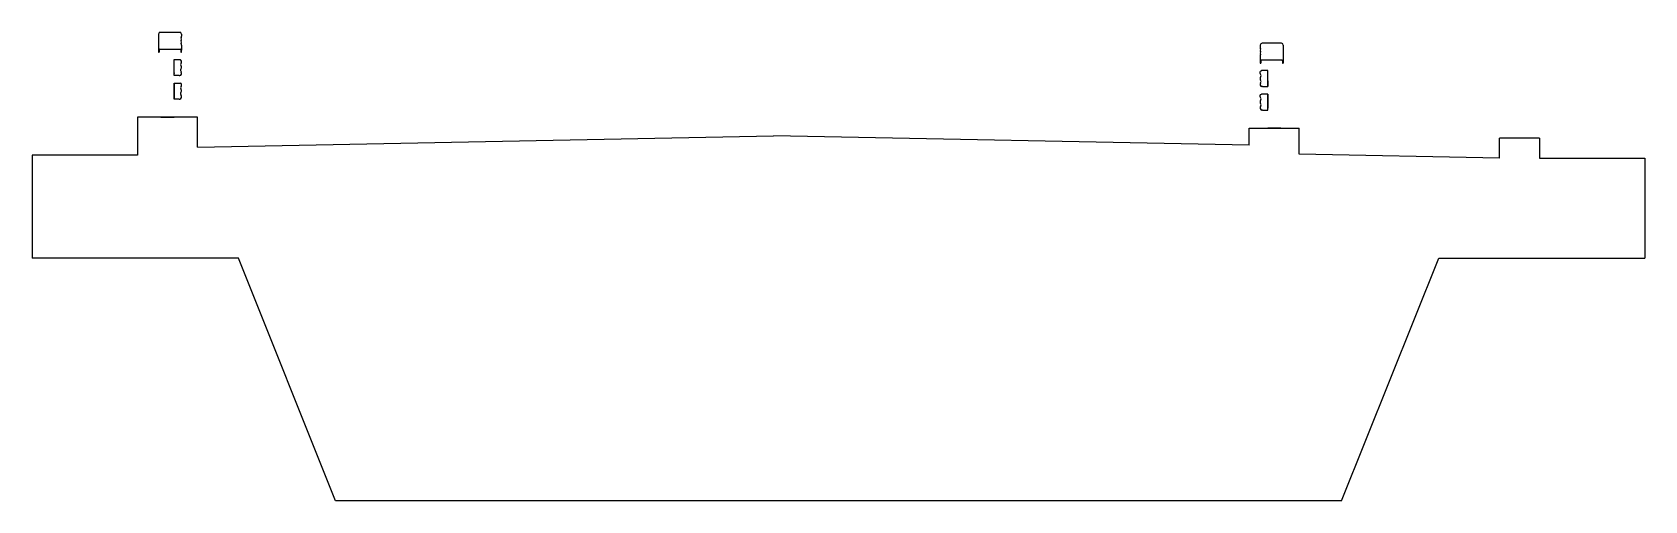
# Model space of a CAD drawing. Header units: millimetres. Extents: x 13408 to 29508, y 17088 to 21774.
import ezdxf

# ---------------------------------------------------------------- set-up
doc = ezdxf.new("R2010")
doc.units = ezdxf.units.MM
doc.layers.add('3', color=3, linetype='Continuous')
doc.layers.add('7', color=7, linetype='Continuous')

msp = doc.modelspace()

# ---------------------------------------------------------------- linework, layer by layer
for p, q in [((14823, 21340), (14823, 21500)), ((14823, 21266), (14823, 21106)), ((14823, 21106), (14823, 21266)), ((25743, 21230), (25743, 21390)), ((25743, 20996), (25743, 21156)), ((15058, 20924), (14458, 20924)), ((14458, 20924), (14458, 20544)), ((14693, 20924), (14823, 20924)), ((15058, 20624), (15058, 20924)), ((25558, 20644), (25558, 20814)), ((25558, 20644), (25558, 20814)), ((25558, 20814), (26058, 20814)), ((25873, 20814), (25743, 20814)), ((26058, 20554), (26058, 20814)), ((15058, 20624), (20808, 20739)), ((25558, 20644), (20808, 20739)), ((28058, 20514), (28058, 20714)), ((28458, 20714), (28058, 20714)), ((28458, 20714), (28458, 20514))]:
    msp.add_line(p, q)
at = {"layer": '3'}
for p, q in [((14458, 20544), (13408, 20544)), ((13408, 20544), (13408, 19514)), ((28058, 20514), (26058, 20554)), ((28458, 20514), (29508, 20514)), ((29508, 20514), (29508, 19514)), ((15466, 19514), (13408, 19514)), ((16436, 17088), (15466, 19514)), ((26479, 17088), (27450, 19514)), ((27450, 19514), (29508, 19514)), ((26479, 17088), (16436, 17088))]:
    msp.add_line(p, q, dxfattribs=at)
at = {"layer": '7', "color": 7}
for p, q in [((14668, 21756), (14668, 21610)), ((14686, 21774), (14880, 21774)), ((14898, 21756), (14898, 21734)), ((14668, 21610), (14669, 21576)), ((14674, 21598), (14674, 21576)), ((14680, 21604), (14886, 21604)), ((14892, 21598), (14892, 21576)), ((14898, 21610), (14896, 21576)), ((14898, 21644), (14898, 21610)), ((25667, 21646), (25667, 21624)), ((25880, 21664), (25686, 21664)), ((25898, 21646), (25898, 21500)), ((25667, 21534), (25667, 21500)), ((25667, 21500), (25669, 21466)), ((25673, 21488), (25673, 21466)), ((25886, 21494), (25679, 21494)), ((25892, 21488), (25892, 21466)), ((25898, 21500), (25896, 21466)), ((25743, 21287), (25743, 21230)), ((25743, 21156), (25743, 21023)), ((25743, 21156), (25743, 21141))]:
    msp.add_line(p, q, dxfattribs=at)
at = {"layer": '7', "color": 7, "linetype": 'ByBlock'}
for p, q in [((14871, 21774), (14873, 21774)), ((25694, 21664), (25692, 21664)), ((14874, 21500), (14885, 21500)), ((14894, 21433), (14893, 21435)), ((14823, 21367), (14823, 21360)), ((14874, 21340), (14823, 21340)), ((14874, 21340), (14880, 21340)), ((14874, 21266), (14885, 21266)), ((14894, 21376), (14894, 21376)), ((25671, 21323), (25672, 21325)), ((25671, 21266), (25671, 21266)), ((25691, 21390), (25680, 21390)), ((25743, 21257), (25743, 21250)), ((14874, 21106), (14823, 21106)), ((14874, 21106), (14880, 21106)), ((14894, 21199), (14893, 21201)), ((14894, 21142), (14894, 21142)), ((25691, 21156), (25680, 21156)), ((25691, 21230), (25685, 21230)), ((25691, 21230), (25743, 21230)), ((25671, 21089), (25672, 21091)), ((25671, 21032), (25671, 21032)), ((25691, 20996), (25685, 20996)), ((25691, 20996), (25743, 20996)), ((25743, 21023), (25743, 21016))]:
    msp.add_line(p, q, dxfattribs=at)
at = {"layer": '7', "color": 7}
for points in [[(14823, 21500), (14874, 21500)], [(14823, 21266), (14874, 21266)], [(25743, 21390), (25691, 21390)], [(25743, 21156), (25691, 21156)]]:
    msp.add_lwpolyline(points, dxfattribs=at)
at = {"layer": '7', "color": 7, "linetype": 'ByBlock'}
for points in [[(14894, 21466, 0.442382), (14885, 21500)], [(14894, 21231, 0.442382), (14885, 21266)], [(25671, 21356, -0.442382), (25680, 21390)], [(25671, 21121, -0.442382), (25680, 21156)]]:
    msp.add_lwpolyline(points, format="xyb", dxfattribs=at)
for points in [[(14893, 21465), (14894, 21466)], [(25672, 21355), (25671, 21356)], [(14893, 21231), (14894, 21231)], [(25672, 21121), (25671, 21121)]]:
    msp.add_lwpolyline(points, dxfattribs=at)
at = {"layer": '7', "color": 7}
for centre, radius, start, end in [((14686, 21756), 18, 90, 180), ((14880, 21756), 18, 0, 90), ((14671, 21576), 2.41, 182, 0), ((14680, 21598), 6, 90, 180), ((14886, 21598), 6, 0, 90), ((14894, 21576), 2.41, 180, 358), ((14858, 21734), 40, 340.5288, 0), ((14900, 21719), 5, 160.5288, 199.4712), ((14858, 21704), 40, 340.5288, 19.4712), ((14900, 21689), 5, 160.5288, 199.4712), ((14858, 21674), 40, 340.5288, 19.4712), ((14900, 21659), 5, 160.5288, 199.4712), ((14858, 21644), 40, 0, 19.4712), ((25686, 21646), 18, 90, 180), ((25708, 21624), 40, 180, 199.4712), ((25708, 21594), 40, 160.5288, 199.4712), ((25708, 21564), 40, 160.5288, 199.4712), ((25665, 21609), 5, 340.5288, 19.4712), ((25665, 21579), 5, 340.5288, 19.4712), ((25880, 21646), 18, 0, 90), ((25708, 21534), 40, 160.5288, 180), ((25671, 21466), 2.41, 182, 0), ((25665, 21549), 5, 340.5288, 19.4712), ((25679, 21488), 6, 90, 180), ((25886, 21488), 6, 0, 90), ((25894, 21466), 2.41, 180, 358)]:
    msp.add_arc(centre, radius, start, end, dxfattribs=at)
at = {"layer": '7', "color": 7, "linetype": 'ByBlock'}
for centre, start, end in [((14912, 21450), 140.5242, 218.4066), ((14874, 21421), 319.999, 30.5699), ((14874, 21363), 283.6224, 32.6682), ((14912, 21392), 145.0718, 221.2528), ((25691, 21311), 149.4301, 220.001), ((25691, 21253), 147.3318, 256.3776), ((25653, 21282), 318.7472, 34.9282), ((25653, 21340), 321.5934, 39.4758), ((14874, 21129), 283.6224, 32.6682), ((14912, 21216), 140.5242, 218.4066), ((14912, 21158), 145.0718, 221.2528), ((14874, 21187), 319.999, 30.5699), ((25653, 21106), 321.5934, 39.4758), ((25691, 21077), 149.4301, 220.001), ((25691, 21019), 147.3318, 256.3776), ((25653, 21048), 318.7472, 34.9282)]:
    msp.add_arc(centre, 23.8, start, end, dxfattribs=at)

doc.saveas('drawing.dxf')
